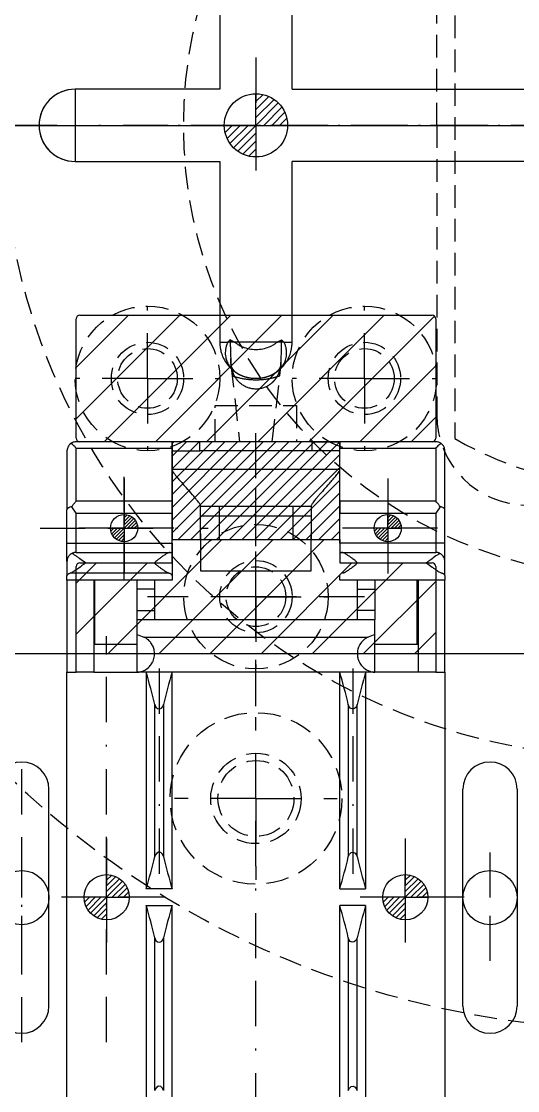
# Model space of a CAD drawing. Extents: x -430 to 437, y -440 to 538.
# Drawn here: x 182.4 to 209.8, y -244 to -184.9 of the extents above; entities that cross this region are included whole.
import ezdxf

# ---------------------------------------------------------------- set-up
doc = ezdxf.new("R2010")
doc.units = 0
doc.linetypes.add('BORDER', pattern=[8.75, 2.5, -1.25, 2.5, -1.25, 0, -1.25])
doc.linetypes.add('HIDDEN', pattern=[1.875, 1.25, -0.625])
for name, color, linetype in [('1', 7, 'CONTINUOUS'), ('100', 7, 'CONTINUOUS'), ('2', 7, 'CONTINUOUS')]:
    doc.layers.add(name, color=color, linetype=linetype)

msp = doc.modelspace()

# ---------------------------------------------------------------- linework, layer by layer
at = {"layer": '1', "color": 141, "linetype": 'HIDDEN'}
msp.add_line((206.3318, -173.2813), (206.3318, -207.9223), dxfattribs=at)
at = {"layer": '1', "color": 7, "linetype": 'HIDDEN'}
for p, q in [((205.3318, -190.6018), (205.3318, -174.6018)), ((205.3318, -190.6018), (205.3318, -206.6018)), ((194.1721, -202.6018), (193.7687, -202.6018)), ((194.1755, -202.6018), (194.1755, -202.6018)), ((196.8949, -202.6018), (196.4915, -202.6018)), ((193.9319, -203.7248), (193.9412, -203.8389)), ((193.9412, -203.8389), (193.9415, -203.8418)), ((193.9415, -203.8418), (193.9417, -203.8434)), ((193.9416, -203.8418), (193.9417, -203.8427)), ((193.942, -203.8452), (193.9417, -203.8427)), ((193.9417, -203.8427), (193.9417, -203.8434)), ((193.9417, -203.8434), (193.9421, -203.8464)), ((193.9417, -203.8434), (194.4293, -208.1007)), ((193.9458, -203.8708), (193.942, -203.8452)), ((196.2342, -208.1021), (196.7219, -203.8433)), ((196.6951, -204.009), (196.7216, -203.8463)), ((196.7216, -203.8467), (196.7207, -203.8534)), ((196.7221, -203.8417), (196.7216, -203.8467)), ((196.7216, -203.8463), (196.7219, -203.8433)), ((196.7219, -203.8433), (196.7221, -203.8418)), ((196.7221, -203.8418), (196.7224, -203.8388)), ((196.7224, -203.8388), (196.7317, -203.7248)), ((194.347, -204.3425), (194.4094, -204.3767)), ((194.3475, -204.3429), (194.41, -204.3767)), ((194.4094, -204.3767), (194.4121, -204.3781)), ((194.41, -204.3767), (194.4122, -204.3779)), ((194.4121, -204.3781), (194.4136, -204.3789)), ((194.4136, -204.3789), (194.4134, -204.3788)), ((194.4163, -204.3803), (194.4136, -204.3789)), ((196.2592, -204.3735), (196.2526, -204.377)), ((196.2531, -204.377), (196.2627, -204.372)), ((196.2698, -204.3679), (196.2592, -204.3735))]:
    msp.add_line(p, q, dxfattribs=at)
at = {"layer": '1', "color": 7, "linetype": 'CONTINUOUS'}
for p, q in [((193.3318, -178.6018), (193.3318, -188.6018)), ((197.3318, -188.6018), (197.3318, -178.6018)), ((193.3318, -188.6018), (185.3318, -188.6018)), ((185.3318, -188.6018), (185.3318, -190.6018)), ((197.3318, -188.6018), (213.8323, -188.6018)), ((147.3318, -190.6018), (285.3318, -190.6018)), ((147.3318, -190.6018), (285.3318, -190.6018)), ((185.3318, -190.6018), (185.3318, -192.6018)), ((185.3318, -192.6018), (193.3318, -192.6018)), ((193.3318, -192.6018), (193.3318, -202.6018)), ((213.8323, -192.6018), (197.3318, -192.6018)), ((197.3318, -202.6018), (197.3318, -192.6018)), ((193.3318, -202.6018), (193.7663, -202.6018)), ((196.4881, -202.6018), (194.1755, -202.6018)), ((196.8973, -202.6018), (197.3318, -202.6018)), ((190.6908, -208.1018), (185.3868, -208.1018)), ((190.6908, -208.458), (190.6908, -208.1018)), ((192.2208, -208.1018), (190.6908, -208.1018)), ((192.2208, -208.6118), (192.2208, -208.1018)), ((198.4428, -208.6118), (198.4428, -208.1018)), ((198.4428, -208.1018), (199.9728, -208.1018)), ((205.2768, -208.1018), (199.9728, -208.1018)), ((199.9728, -208.1018), (199.9728, -208.458)), ((184.8768, -208.6118), (184.8768, -211.8605)), ((185.3868, -211.3854), (185.3868, -208.458)), ((185.3868, -208.458), (190.6908, -208.458)), ((190.6908, -211.3854), (190.6908, -208.458)), ((190.6908, -208.6118), (192.2208, -208.6118)), ((198.4428, -208.6118), (192.2208, -208.6118)), ((199.9728, -208.6118), (198.4428, -208.6118)), ((199.9728, -208.458), (205.2768, -208.458)), ((199.9728, -211.3854), (199.9728, -208.458)), ((205.2768, -208.458), (205.2768, -211.3854)), ((205.7868, -211.8605), (205.7868, -208.6118)), ((199.9728, -209.6318), (190.6908, -209.6318)), ((185.3868, -212.0492), (185.1406, -211.6953)), ((190.6908, -211.3854), (185.3868, -211.3854)), ((190.6908, -212.0492), (190.6908, -211.3854)), ((192.2722, -211.6458), (192.2718, -211.6514)), ((192.2718, -211.6514), (192.2718, -211.6718)), ((192.2718, -213.2018), (192.2718, -211.6718)), ((192.2718, -211.6718), (193.2918, -211.6718)), ((193.2918, -211.6718), (193.2918, -213.2018)), ((193.2918, -211.6718), (197.3718, -211.6718)), ((197.3718, -211.6718), (197.3718, -213.2018)), ((197.3718, -211.6718), (198.3918, -211.6718)), ((198.3918, -211.6394), (198.3918, -211.6718)), ((198.3918, -211.6718), (198.3918, -213.2018)), ((205.2768, -211.3854), (199.9728, -211.3854)), ((199.9728, -211.3854), (199.9728, -212.0492)), ((205.523, -211.6953), (205.2768, -212.0492)), ((184.8768, -213.7118), (184.8768, -211.8605)), ((185.3868, -213.7118), (185.3868, -212.0492)), ((185.3868, -212.0492), (190.6908, -212.0492)), ((190.6908, -213.7118), (190.6908, -212.0492)), ((199.9728, -212.0492), (205.2768, -212.0492)), ((199.9728, -213.7118), (199.9728, -212.0492)), ((205.2768, -212.0492), (205.2768, -213.7118)), ((205.7868, -213.7118), (205.7868, -211.8605)), ((192.2718, -213.2018), (192.2718, -215.2418)), ((198.3918, -215.2418), (198.3918, -213.2018)), ((184.8768, -214.7318), (184.8768, -213.7118)), ((184.8768, -213.7118), (185.3868, -213.7118)), ((185.3868, -214.2218), (185.3868, -213.7118)), ((185.3868, -213.7118), (190.6908, -213.7118)), ((190.6908, -213.7118), (190.6908, -214.2218)), ((205.2768, -213.7118), (199.9728, -213.7118)), ((199.9728, -213.7118), (199.9728, -214.2218)), ((205.7868, -213.7118), (205.2768, -213.7118)), ((205.2768, -213.7118), (205.2768, -214.2218)), ((205.7868, -214.7318), (205.7868, -213.7118)), ((185.3868, -214.2218), (190.5936, -214.2218)), ((190.5936, -214.2218), (190.6908, -214.2218)), ((190.6908, -214.2218), (190.6908, -215.4952)), ((199.9728, -214.2218), (200.07, -214.2218)), ((200.07, -214.2218), (205.2768, -214.2218)), ((184.8768, -214.7318), (184.8768, -215.5066)), ((192.2718, -215.2418), (198.3918, -215.2418)), ((205.7868, -215.5066), (205.7868, -214.7318)), ((184.8768, -215.7518), (184.8768, -215.5066)), ((185.3868, -215.7518), (184.8768, -215.7518)), ((184.8768, -215.7518), (184.8768, -220.8518)), ((190.5159, -215.3685), (185.054, -215.3685)), ((190.6908, -215.7518), (185.3868, -215.7518)), ((185.3868, -220.8518), (185.3868, -215.7518)), ((186.3558, -215.7518), (186.3558, -220.8518)), ((186.4068, -215.7518), (186.4068, -219.3218)), ((188.7528, -217.9448), (188.7528, -215.7518)), ((189.7218, -215.7518), (189.7218, -217.9448)), ((190.6908, -215.4952), (190.6908, -215.7518)), ((199.9728, -215.7518), (199.9728, -215.4952)), ((205.2768, -215.7518), (199.9728, -215.7518)), ((200.9418, -217.9448), (200.9418, -215.7518)), ((201.9108, -215.7518), (201.9108, -217.9448)), ((204.2568, -219.3218), (204.2568, -215.7518)), ((204.3078, -215.7518), (204.3078, -220.8518)), ((205.7868, -215.7518), (205.2768, -215.7518)), ((205.2768, -215.7518), (205.2768, -220.8518)), ((205.7868, -215.5066), (205.7868, -215.7518)), ((205.7868, -220.8518), (205.7868, -215.7518)), ((201.9108, -217.9448), (188.7528, -217.9448)), ((188.7528, -218.7564), (188.7528, -217.9448)), ((201.9108, -218.7564), (201.9108, -217.9448)), ((188.7528, -220.8506), (188.7528, -218.7564)), ((188.7528, -218.7564), (189.1215, -218.9022)), ((201.9108, -218.7564), (201.5421, -218.9022)), ((201.9108, -220.8506), (201.9108, -218.7564)), ((188.7528, -219.3218), (186.3558, -219.3218)), ((189.1215, -218.9022), (201.5421, -218.9022)), ((204.3078, -219.3218), (201.9108, -219.3218)), ((184.8768, -220.8518), (185.3868, -220.8518)), ((184.8768, -245.7822), (184.8768, -220.8518)), ((186.3558, -220.8518), (185.3868, -220.8518)), ((186.3558, -220.8513), (188.7528, -220.8513)), ((201.9108, -220.8518), (188.7528, -220.8518)), ((204.3078, -220.8513), (201.9108, -220.8513)), ((205.2768, -220.8518), (204.3078, -220.8518)), ((205.2768, -220.8518), (205.7868, -220.8518)), ((205.7868, -220.8518), (205.7868, -245.7822))]:
    msp.add_line(p, q, dxfattribs=at)
at = {"layer": '1', "color": 141, "linetype": 'BORDER'}
for p, q in [((195.3318, -186.8518), (195.3318, -190.6018)), ((195.3318, -186.8518), (195.3318, -190.6018)), ((62.3318, -190.6018), (370.3318, -190.6018)), ((148.3318, -190.6018), (184.3318, -190.6018)), ((184.3318, -190.6018), (166.3318, -190.6018)), ((247.3318, -190.6018), (185.3318, -190.6018)), ((216.3318, -190.6018), (189.3318, -190.6018)), ((195.3318, -190.6018), (191.5818, -190.6018)), ((195.3318, -190.6018), (191.5818, -190.6018)), ((199.0818, -190.6018), (195.3318, -190.6018)), ((195.3318, -190.6018), (195.3318, -194.3518)), ((199.0818, -190.6018), (195.3318, -190.6018)), ((195.3318, -190.6018), (195.3318, -194.3518)), ((195.3318, -249.2698), (195.3318, -206.6118)), ((188.0388, -215.7118), (188.0388, -210.0492)), ((188.0388, -210.1305), (188.0388, -212.8805)), ((202.6248, -210.1305), (202.6248, -212.8805)), ((195.3318, -216.6712), (195.3318, -210.6712)), ((183.3868, -212.8805), (192.6908, -212.8805)), ((188.0388, -212.8805), (185.2888, -212.8805)), ((190.7888, -212.8805), (188.0388, -212.8805)), ((188.0388, -212.8805), (188.0388, -215.6305)), ((202.6248, -212.8805), (199.8748, -212.8805)), ((205.3748, -212.8805), (202.6248, -212.8805)), ((202.6248, -212.8805), (202.6248, -215.6305)), ((195.3318, -216.6712), (189.3318, -216.6712)), ((201.3318, -216.6712), (195.3318, -216.6712)), ((195.3318, -222.6712), (195.3318, -216.6712)), ((187.0698, -241.3104), (187.0698, -218.8526)), ((182.3768, -241.317), (182.3768, -225.317)), ((182.3768, -233.317), (182.3768, -229.817)), ((187.0698, -230.0459), (187.0698, -233.2959)), ((203.5938, -230.0459), (203.5938, -233.2959)), ((208.2868, -233.317), (208.2868, -229.817)), ((182.3768, -236.817), (182.3768, -233.317)), ((187.0698, -233.2959), (183.8198, -233.2959)), ((190.3198, -233.2959), (187.0698, -233.2959)), ((187.0698, -233.2959), (187.0698, -236.5459)), ((203.5938, -233.2959), (200.3438, -233.2959)), ((206.8438, -233.2959), (203.5938, -233.2959)), ((203.5938, -233.2959), (203.5938, -236.5459)), ((208.2868, -236.817), (208.2868, -233.317))]:
    msp.add_line(p, q, dxfattribs=at)
at = {"layer": '1', "color": 231, "linetype": 'CONTINUOUS'}
for p, q in [((195.3318, -190.6018), (195.3318, -188.8518)), ((195.3318, -190.6018), (195.3318, -188.8518)), ((195.7247, -188.8965), (195.3318, -189.2893)), ((195.7247, -188.8965), (195.3318, -189.2893)), ((196.0518, -189.0068), (195.3318, -189.7268)), ((196.0518, -189.0068), (195.3318, -189.7268)), ((196.331, -189.1651), (195.3318, -190.1643)), ((196.331, -189.1651), (195.3318, -190.1643)), ((196.5693, -189.3644), (195.3318, -190.6018)), ((196.5693, -189.3644), (195.3318, -190.6018)), ((196.7685, -189.6026), (195.7693, -190.6018)), ((196.7685, -189.6026), (195.7693, -190.6018)), ((196.9268, -189.8818), (196.2068, -190.6018)), ((196.9268, -189.8818), (196.2068, -190.6018)), ((197.0372, -190.209), (196.6443, -190.6018)), ((197.0372, -190.209), (196.6443, -190.6018)), ((195.3318, -190.6018), (193.5818, -190.6018)), ((195.3318, -190.6018), (193.5818, -190.6018)), ((193.6265, -190.9947), (194.0193, -190.6018)), ((193.6265, -190.9947), (194.0193, -190.6018)), ((193.7368, -191.3219), (194.4568, -190.6018)), ((193.7368, -191.3219), (194.4568, -190.6018)), ((193.8951, -191.601), (194.8943, -190.6018)), ((193.8951, -191.601), (194.8943, -190.6018)), ((194.0944, -191.8393), (195.3318, -190.6018)), ((194.0944, -191.8393), (195.3318, -190.6018)), ((195.3318, -190.6018), (197.0818, -190.6018)), ((195.3318, -190.6018), (195.3318, -192.3518)), ((195.3318, -190.6018), (197.0818, -190.6018)), ((195.3318, -190.6018), (195.3318, -192.3518)), ((194.3326, -192.0385), (195.3318, -191.0393)), ((194.3326, -192.0385), (195.3318, -191.0393)), ((194.6118, -192.1969), (195.3318, -191.4768)), ((194.6118, -192.1969), (195.3318, -191.4768)), ((194.939, -192.3072), (195.3318, -191.9143)), ((194.939, -192.3072), (195.3318, -191.9143))]:
    msp.add_line(p, q, dxfattribs=at)
at = {"layer": '1', "color": 150, "linetype": 'CONTINUOUS'}
for p, q in [((185.3868, -206.8294), (191.1143, -201.1018)), ((185.3868, -204.0009), (188.2859, -201.1018)), ((186.9428, -208.1018), (193.9428, -201.1018)), ((189.7712, -208.1018), (196.7712, -201.1018)), ((192.5996, -208.1018), (199.5996, -201.1018)), ((195.428, -208.1018), (202.428, -201.1018)), ((198.2565, -208.1018), (205.2077, -201.1506)), ((201.0849, -208.1018), (205.2768, -203.9099)), ((203.9133, -208.1018), (205.2768, -206.7383))]:
    msp.add_line(p, q, dxfattribs=at)
at = {"layer": '1', "color": 91, "linetype": 'CONTINUOUS'}
for p, q in [((185.3868, -207.9018), (185.3868, -201.3018)), ((185.5868, -201.1018), (205.0768, -201.1018)), ((205.2768, -201.3018), (205.2768, -207.9018)), ((205.0768, -208.1018), (185.5868, -208.1018))]:
    msp.add_line(p, q, dxfattribs=at)
at = {"layer": '1', "color": 213, "linetype": 'HIDDEN'}
for p, q in [((193.0818, -208.1018), (193.0818, -206.1018)), ((193.0818, -206.1018), (197.5818, -206.1018)), ((197.5818, -206.1018), (197.5818, -208.1018))]:
    msp.add_line(p, q, dxfattribs=at)
at = {"layer": '1', "color": 121, "linetype": 'CONTINUOUS'}
for p, q in [((192.2718, -211.6514), (192.2718, -211.6514)), ((198.3918, -211.6394), (198.3918, -211.6394)), ((190.5159, -215.3685), (190.5159, -215.3686)), ((186.3558, -220.8518), (186.3558, -220.8513)), ((188.7528, -220.8513), (188.7528, -220.8506)), ((201.9108, -220.8506), (201.9108, -220.8506)), ((201.9108, -220.8513), (201.9108, -220.8518)), ((204.3078, -220.8518), (204.3078, -220.8513)), ((187.0698, -233.2959), (187.0698, -232.0459)), ((187.3504, -232.0778), (187.0698, -232.3584)), ((187.5841, -232.1566), (187.0698, -232.6709)), ((187.7835, -232.2697), (187.0698, -232.9834)), ((187.9537, -232.412), (187.0698, -233.2959)), ((203.5938, -233.2959), (203.5938, -232.0459)), ((203.8744, -232.0778), (203.5938, -232.3584)), ((204.1081, -232.1566), (203.5938, -232.6709)), ((204.3075, -232.2697), (203.5938, -232.9834)), ((204.4777, -232.412), (203.5938, -233.2959)), ((188.096, -232.5822), (187.3823, -233.2959)), ((188.2091, -232.7816), (187.6948, -233.2959)), ((204.62, -232.5822), (203.9063, -233.2959)), ((204.7331, -232.7816), (204.2188, -233.2959)), ((187.0698, -233.2959), (185.8198, -233.2959)), ((185.8517, -233.5765), (186.1323, -233.2959)), ((185.9305, -233.8102), (186.4448, -233.2959)), ((186.0436, -234.0096), (186.7573, -233.2959)), ((186.1859, -234.1798), (187.0698, -233.2959)), ((187.0698, -233.2959), (188.3198, -233.2959)), ((187.0698, -233.2959), (187.0698, -234.5459)), ((188.2879, -233.0153), (188.0073, -233.2959)), ((203.5938, -233.2959), (202.3438, -233.2959)), ((202.3757, -233.5765), (202.6563, -233.2959)), ((202.4545, -233.8102), (202.9688, -233.2959)), ((202.5676, -234.0096), (203.2813, -233.2959)), ((202.7099, -234.1798), (203.5938, -233.2959)), ((203.5938, -233.2959), (204.8438, -233.2959)), ((203.5938, -233.2959), (203.5938, -234.5459)), ((204.8119, -233.0153), (204.5313, -233.2959)), ((186.3561, -234.3221), (187.0698, -233.6084)), ((186.5555, -234.4352), (187.0698, -233.9209)), ((202.8801, -234.3221), (203.5938, -233.6084)), ((203.0795, -234.4352), (203.5938, -233.9209)), ((186.7892, -234.514), (187.0698, -234.2334)), ((203.3132, -234.514), (203.5938, -234.2334))]:
    msp.add_line(p, q, dxfattribs=at)
at = {"layer": '1', "color": 30, "linetype": 'CONTINUOUS'}
for p, q in [((188.0388, -212.8805), (188.0388, -212.1305)), ((188.2072, -212.1496), (188.0388, -212.318)), ((188.3474, -212.1969), (188.0388, -212.5055)), ((188.4671, -212.2648), (188.0388, -212.693)), ((202.6248, -212.8805), (202.6248, -212.1305)), ((202.7932, -212.1496), (202.6248, -212.318)), ((202.9334, -212.1969), (202.6248, -212.5055)), ((203.0531, -212.2648), (202.6248, -212.693)), ((188.0388, -212.8805), (187.2888, -212.8805)), ((187.308, -213.0489), (187.4763, -212.8805)), ((187.3552, -213.1891), (187.6638, -212.8805)), ((187.4231, -213.3087), (187.8513, -212.8805)), ((187.5085, -213.4108), (188.0388, -212.8805)), ((188.5692, -212.3502), (188.0388, -212.8805)), ((188.0388, -212.8805), (188.7888, -212.8805)), ((188.0388, -212.8805), (188.0388, -213.6305)), ((188.6546, -212.4523), (188.2263, -212.8805)), ((188.7224, -212.5719), (188.4138, -212.8805)), ((188.7697, -212.7121), (188.6013, -212.8805)), ((202.6248, -212.8805), (201.8748, -212.8805)), ((201.894, -213.0489), (202.0623, -212.8805)), ((201.9412, -213.1891), (202.2498, -212.8805)), ((202.0091, -213.3087), (202.4373, -212.8805)), ((202.0945, -213.4108), (202.6248, -212.8805)), ((203.1552, -212.3502), (202.6248, -212.8805)), ((202.6248, -212.8805), (203.3748, -212.8805)), ((202.6248, -212.8805), (202.6248, -213.6305)), ((203.2406, -212.4523), (202.8123, -212.8805)), ((203.3084, -212.5719), (202.9998, -212.8805)), ((203.3557, -212.7121), (203.1873, -212.8805)), ((187.6106, -213.4962), (188.0388, -213.068)), ((187.7302, -213.5641), (188.0388, -213.2555)), ((187.8705, -213.6114), (188.0388, -213.443)), ((202.1966, -213.4962), (202.6248, -213.068)), ((202.3162, -213.5641), (202.6248, -213.2555)), ((202.4565, -213.6114), (202.6248, -213.443)), ((189.7218, -216.2618), (188.7528, -216.2618)), ((200.9418, -216.2618), (201.9108, -216.2618)), ((188.7528, -217.4348), (189.7218, -217.4348)), ((201.9108, -217.4348), (200.9418, -217.4348))]:
    msp.add_line(p, q, dxfattribs=at)
at = {"layer": '1', "color": 71, "linetype": 'CONTINUOUS'}
msp.add_line((210.3318, -219.8318), (180.3318, -219.8318), dxfattribs=at)
at = {"layer": '1', "color": 254, "linetype": 'CONTINUOUS'}
for p, q in [((183.8768, -239.317), (183.8768, -227.317)), ((206.7868, -239.317), (206.7868, -227.317)), ((209.7868, -227.317), (209.7868, -239.317))]:
    msp.add_line(p, q, dxfattribs=at)
at = {"layer": '1', "color": 213, "linetype": 'CONTINUOUS'}
for p, q in [((190.6908, -232.8386), (189.2628, -232.8386)), ((199.9728, -232.8386), (201.4008, -232.8386)), ((189.2628, -233.7531), (190.6908, -233.7531)), ((201.4008, -233.7531), (199.9728, -233.7531))]:
    msp.add_line(p, q, dxfattribs=at)
at = {"layer": '1', "color": 141, "linetype": 'HIDDEN'}
for radius in [50, 35]:
    msp.add_circle((216.3318, -190.6018), radius, dxfattribs=at)
at = {"layer": '1', "color": 7, "linetype": 'HIDDEN'}
msp.add_circle((216.3318, -190.6018), 25, dxfattribs=at)
at = {"layer": '1', "color": 231, "linetype": 'CONTINUOUS'}
msp.add_circle((195.3318, -190.6018), 1.75, dxfattribs=at)
msp.add_circle((195.3318, -190.6018), 1.75, dxfattribs=at)
at = {"layer": '1', "color": 21, "linetype": 'HIDDEN'}
for centre in [(189.3318, -204.6018), (201.3318, -204.6018), (195.3318, -216.6712)]:
    msp.add_circle(centre, 4, dxfattribs=at)
at = {"layer": '1', "color": 30, "linetype": 'CONTINUOUS'}
for centre in [(188.0388, -212.8805), (202.6248, -212.8805)]:
    msp.add_circle(centre, 0.75, dxfattribs=at)
at = {"layer": '1', "color": 121, "linetype": 'HIDDEN'}
msp.add_circle((195.3318, -227.8318), 4.75, dxfattribs=at)
at = {"layer": '1', "color": 254, "linetype": 'CONTINUOUS'}
for centre in [(182.3768, -233.317), (208.2868, -233.317)]:
    msp.add_circle(centre, 1.5, dxfattribs=at)
at = {"layer": '1', "color": 121, "linetype": 'CONTINUOUS'}
for centre in [(187.0698, -233.2959), (203.5938, -233.2959)]:
    msp.add_circle(centre, 1.25, dxfattribs=at)
at = {"layer": '1', "color": 7, "linetype": 'CONTINUOUS'}
for centre, radius, start, end in [((185.3318, -190.6018), 2, 89.999889, 180), ((185.3318, -190.6018), 2, 90.000111, 180.000274), ((185.3318, -190.6018), 2, 89.999996, 179.999726), ((185.3318, -190.6018), 2, 90.000004, 180), ((185.3318, -190.6018), 2, 180, 269.999996), ((185.3318, -190.6018), 2, 180.000274, 270.000004), ((185.3318, -190.6018), 2, 179.999726, 269.999889), ((185.3318, -190.6018), 2, 180, 270.000111), ((199.6248, -202.496), 6.2939, 180.963243, 181.671391), ((194.9073, -202.6337), 1.5744, 181.671391, 183.086301), ((195.2361, -202.6159), 1.9037, 183.088386, 190.940079), ((195.1075, -203.2161), 1.4733, 160.293789, 174.92006), ((194.9661, -203.1654), 1.3231, 158.475105, 160.294929), ((198.6686, -204.6258), 5.3032, 157.566427, 158.475105), ((196.3839, -205.2586), 3.7296, 133.083337, 134.573887), ((197.084, -206.0071), 4.7545, 131.762711, 133.083337), ((200.393, -202.6978), 6.4791, 179.714999, 180.480928), ((199.9626, -202.6957), 6.0488, 179.067749, 179.714679), ((205.5636, -202.6544), 11.6499, 180.480928, 181.051905), ((218.1003, -202.9909), 24.1889, 178.744166, 179.067749), ((196.4147, -198.7066), 4.509, 236.365943, 237.141927), ((194.579, -201.5486), 1.1257, 237.141927, 238.695253), ((194.5861, -201.537), 1.1393, 238.696177, 241.152823), ((194.6087, -201.496), 1.1861, 241.152823, 243.538457), ((194.6133, -201.4868), 1.1964, 243.538442, 245.215204), ((196.119, -198.2258), 4.7882, 245.215204, 246.053072), ((197.0588, -199.0449), 4.5787, 230.971379, 231.774881), ((194.9328, -201.7442), 1.1427, 231.774881, 233.383221), ((195.1009, -201.518), 1.4246, 233.383356, 241.050455), ((195.2616, -201.2274), 1.7567, 241.050455, 247.941211), ((195.4022, -201.2277), 1.7563, 292.058667, 298.963411), ((195.563, -201.5182), 1.4243, 298.963411, 306.616779), ((195.7299, -201.7429), 1.1444, 306.618819, 308.225431), ((193.6056, -199.0459), 4.5775, 308.225431, 309.029003), ((194.545, -198.2267), 4.7873, 293.946935, 294.785132), ((196.0505, -201.487), 1.1962, 294.785132, 296.461543), ((196.0553, -201.4966), 1.1854, 296.460638, 298.870781), ((196.0779, -201.5375), 1.1387, 298.870781, 301.304747), ((196.085, -201.5493), 1.1249, 301.303413, 302.858384), ((194.2506, -198.7091), 4.506, 302.858384, 303.634724), ((172.0812, -202.9986), 24.6711, 0.931841, 1.249137), ((193.5803, -206.0065), 4.7536, 46.916624, 48.237541), ((186.2383, -202.6669), 10.5117, 358.902149, 359.518783), ((190.5793, -202.6977), 6.1705, 0.297591, 0.931841), ((190.1537, -202.6998), 6.5962, 359.518783, 0.296827), ((194.2818, -205.2565), 3.7267, 45.424966, 46.916624), ((191.9909, -204.6279), 5.3079, 21.530519, 22.438357), ((195.6965, -203.166), 1.3243, 19.712453, 21.530519), ((195.5358, -203.2236), 1.495, 12.602204, 19.712724), ((195.3246, -202.5989), 2.0075, 335.967148, 353.813587), ((195.3112, -202.5974), 2.021, 353.813528, 355.397105), ((195.6889, -202.6278), 1.642, 355.397105, 357.153385), ((195.7565, -202.6312), 1.5744, 357.154476, 358.459054), ((191.0376, -202.5043), 6.295, 358.459054, 359.111821), ((195.363, -202.5914), 2.0329, 190.940079, 198.538795), ((195.3263, -202.6037), 1.9942, 198.538601, 209.328048), ((194.8647, -203.1945), 1.2296, 174.92006, 190.939032), ((194.8595, -203.1955), 1.2243, 190.939185, 201.85841), ((209.3138, -202.5854), 15.4008, 181.05235, 181.80221), ((255.4645, -201.1333), 61.5744, 181.80221, 182.177316), ((195.2971, -201.1398), 1.8512, 247.941048, 259.258565), ((195.3318, -200.9568), 2.0374, 259.258565, 270), ((195.3318, -200.9572), 2.0371, 270.000156, 280.787076), ((195.3667, -201.1401), 1.8509, 280.787076, 292.058789), ((112.7925, -200.404), 83.9926, 357.906265, 358.197931), ((182.3469, -202.5924), 14.4038, 358.197931, 358.902362), ((195.3272, -202.6), 2.0046, 318.126092, 335.967148), ((195.8025, -203.1975), 1.2254, 338.173004, 351.837066), ((195.6139, -203.2061), 1.415, 5.293531, 12.602204), ((195.7648, -203.1921), 1.2634, 351.837066, 5.293608), ((195.3468, -202.5922), 2.0177, 209.328048, 220.050778), ((194.9257, -203.169), 1.2956, 201.85841, 212.471298), ((195.3559, -202.5845), 2.0296, 220.050746, 221.898566), ((194.944, -203.1573), 1.3173, 212.471152, 215.217132), ((195.078, -202.8339), 1.6562, 221.898566, 223.943369), ((194.7805, -203.2727), 1.1172, 215.217132, 218.19828), ((195.0293, -202.8808), 1.5886, 223.944676, 225.310404), ((194.7497, -203.297), 1.0779, 218.198804, 219.889966), ((198.3741, -199.4995), 6.3447, 225.310404, 225.994564), ((197.2299, -201.2239), 4.3105, 219.889966, 220.736291), ((194.081, -201.3475), 3.7709, 313.918532, 315.554036), ((193.4418, -201.2271), 4.3023, 319.224696, 320.073345), ((195.9174, -203.299), 1.0741, 320.073345, 321.771895), ((195.7964, -203.2037), 1.2282, 321.771732, 330.06441), ((195.6847, -202.9205), 1.5245, 315.554036, 318.126698), ((195.7473, -203.1754), 1.2848, 330.06441, 338.17271), ((185.5708, -208.9141), 0.8633, 119.900087, 123.62003), ((185.3431, -208.5181), 0.4066, 114.475462, 119.900087), ((185.3933, -208.6283), 0.5277, 104.563412, 114.475207), ((185.3816, -208.5834), 0.4812, 94.139042, 104.563412), ((185.376, -208.5067), 0.4043, 92.249014, 94.138341), ((185.4238, -209.7234), 1.622, 91.306062, 92.249014), ((205.2579, -208.9349), 0.8333, 85.367199, 88.695268), ((205.2918, -208.5155), 0.4125, 80.635095, 85.367199), ((205.2731, -208.6292), 0.5277, 70.553044, 80.632843), ((205.2895, -208.5828), 0.4785, 59.923744, 70.553044), ((205.3296, -208.5134), 0.3983, 57.560746, 59.924118), ((185.7062, -208.6291), 0.8295, 175.738999, 178.809563), ((185.291, -208.5981), 0.4132, 171.385619, 175.738999), ((185.3886, -208.6129), 0.5119, 155.811516, 171.386081), ((185.3915, -208.6142), 0.5151, 139.285961, 155.811516), ((185.3921, -208.6147), 0.5158, 135.718212, 139.286297), ((185.3221, -208.5464), 0.4181, 131.747444, 135.718212), ((185.31, -208.5329), 0.4, 128.74796, 131.747974), ((186.0646, -209.4733), 1.6056, 127.250015, 128.74796), ((180.1232, -214.9235), 8.3647, 53.313051, 53.55015), ((183.8736, -209.8895), 2.0872, 52.837933, 53.313051), ((183.9531, -209.7846), 1.9555, 49.446547, 52.838635), ((184.1079, -209.6038), 1.7175, 45.827114, 49.446547), ((184.4123, -209.2904), 1.2806, 43.638341, 45.825901), ((183.4327, -210.2245), 2.6342, 42.112701, 43.638341), ((209.0141, -211.8364), 5.0378, 137.439118, 137.887476), ((206.2265, -209.2765), 1.2532, 136.538107, 137.439118), ((206.4339, -209.4731), 1.539, 132.350663, 136.538518), ((206.591, -209.6455), 1.7722, 128.448319, 132.350663), ((206.5485, -209.592), 1.7039, 127.293405, 128.446918), ((209.642, -213.6537), 6.8095, 126.716047, 127.293405), ((204.6872, -209.5241), 1.5959, 56.379191, 57.560746), ((204.5854, -209.4966), 1.6325, 51.39498, 52.865133), ((205.3503, -208.5385), 0.4065, 48.448031, 51.39498), ((205.3016, -208.5935), 0.48, 28.078621, 48.44864), ((205.2591, -208.6162), 0.5281, 8.668942, 28.078621), ((205.3779, -208.598), 0.4079, 4.280266, 8.665674), ((204.9659, -208.6289), 0.8211, 1.188315, 4.280266), ((191.1378, -209.5505), 0.4612, 194.280635, 196.264289), ((190.8043, -209.6478), 0.1138, 196.264289, 200.259115), ((190.8451, -209.6327), 0.1573, 200.258126, 209.946296), ((191.6307, -209.1801), 1.0639, 209.946296, 213.667466), ((192.2919, -208.7397), 1.8584, 213.667755, 217.015138), ((194.8486, -206.812), 5.0604, 217.015138, 219.043438), ((196.7576, -207.5147), 3.8863, 320.712163, 322.823201), ((198.2531, -208.6489), 2.0093, 322.822318, 326.563288), ((199.5602, -209.5119), 0.4431, 326.563288, 334.531837), ((199.8214, -209.6363), 0.1537, 334.536952, 341.723575), ((199.7925, -209.6268), 0.1842, 341.723575, 348.2759), ((196.9396, -205.1161), 7.7527, 219.043579, 220.797245), ((231.71, -175.106), 53.6829, 220.797245, 221.463631), ((143.1569, -161.1638), 74.7523, 318.545401, 318.87163), ((185.4001, -198.0518), 18.6701, 318.87163, 319.52451), ((190.2554, -202.195), 12.2874, 319.52459, 320.712163), ((134.546, -260.8103), 75.8782, 40.997678, 41.379171), ((180.5788, -220.7979), 14.8863, 40.136239, 40.997678), ((208.5064, -219.4584), 12.8163, 138.967013, 139.846505), ((266.8577, -270.2414), 90.1714, 138.63541, 138.967013), ((185.2628, -212.3632), 0.6783, 105.514763, 112.338468), ((185.2458, -212.3019), 0.6147, 103.620699, 105.514357), ((185.6812, -214.0989), 2.4637, 102.675037, 103.620699), ((188.1158, -213.7463), 3.6136, 144.094876, 145.418187), ((186.7067, -212.7261), 1.8739, 142.255978, 144.094876), ((187.212, -213.1172), 2.513, 140.083907, 142.256176), ((190.5288, -215.8921), 6.8375, 138.766596, 140.083907), ((186.4089, -215.8821), 7.2603, 38.678293, 40.136072), ((189.2134, -213.6371), 3.668, 36.626096, 38.678293), ((190.4622, -212.7087), 2.1119, 34.172477, 36.626042), ((191.1848, -212.2182), 1.2385, 30.965871, 34.172477), ((191.9484, -211.7599), 0.3479, 25.914671, 30.966101), ((192.1704, -211.6521), 0.1012, 16.537279, 25.914671), ((192.173, -211.6513), 0.0985, 12.101923, 16.538103), ((191.8758, -211.7151), 0.4024, 9.908525, 12.101923), ((198.5723, -211.6769), 0.1843, 161.698066, 168.257837), ((198.5429, -211.6672), 0.1533, 154.504964, 161.698066), ((198.7822, -211.7813), 0.4185, 147.533798, 154.505403), ((199.7015, -212.3662), 1.5081, 143.863229, 147.533798), ((200.7649, -213.1427), 2.8248, 141.264566, 143.862971), ((205.9614, -217.3112), 9.4866, 139.846679, 141.264566), ((199.4193, -216.5123), 7.7843, 40.137543, 41.19501), ((203.3918, -213.1627), 2.5881, 38.303305, 40.137543), ((203.8691, -212.7857), 1.9799, 36.225051, 38.302457), ((202.5073, -213.7833), 3.668, 34.697832, 36.225051), ((204.9136, -214.4796), 2.8503, 76.837745, 77.653415), ((205.4006, -212.3969), 0.7114, 75.204143, 76.837745), ((205.4197, -212.3248), 0.6368, 67.481399, 75.203743), ((184.9746, -211.8658), 0.098, 163.782934, 176.897724), ((184.962, -211.8621), 0.0847, 149.652873, 163.782934), ((184.9891, -211.878), 0.1162, 132.916629, 149.653964), ((185.0637, -211.9582), 0.2258, 120.919551, 132.916629), ((185.1678, -212.132), 0.4284, 112.338468, 120.920929), ((205.5464, -212.019), 0.3057, 56.32717, 67.481399), ((205.5569, -212.0033), 0.2868, 46.452693, 56.327511), ((205.6698, -211.8845), 0.123, 31.349717, 46.452693), ((205.7069, -211.8619), 0.0795, 16.702395, 31.34624), ((205.6952, -211.8654), 0.0918, 3.072557, 16.702395), ((185.4997, -214.7424), 0.6229, 172.28184, 179.025537), ((185.3531, -214.7226), 0.475, 164.546923, 172.28184), ((185.3915, -214.7332), 0.5149, 143.594876, 164.5457), ((185.3772, -214.7226), 0.4971, 122.038478, 143.594876), ((185.3283, -214.6445), 0.4049, 120.107919, 122.038594), ((185.9411, -215.7014), 1.6266, 119.145604, 120.107919), ((185.8523, -215.7202), 1.6021, 114.741215, 116.042307), ((181.7233, -220.6243), 7.2094, 61.323234, 61.63044), ((185.3487, -214.6274), 0.3989, 112.131492, 114.741215), ((184.3234, -215.8706), 1.7912, 60.705033, 61.323234), ((185.3801, -214.7046), 0.4822, 103.579169, 112.134374), ((184.301, -215.9106), 1.837, 57.169419, 60.705754), ((185.3812, -214.7091), 0.4868, 94.708243, 103.579169), ((183.0804, -217.8023), 4.0882, 54.799361, 57.169419), ((185.3746, -214.6282), 0.4056, 92.56287, 94.708639), ((185.4291, -215.846), 1.6248, 91.490147, 92.56287), ((180.9666, -220.7986), 7.7551, 53.388371, 54.798844), ((167.0904, -239.4751), 31.0223, 52.683038, 53.388371), ((191.9433, -217.258), 3.3233, 128.117626, 130.124174), ((192.7018, -218.2247), 4.5521, 126.262194, 128.117872), ((194.8581, -221.1642), 8.1976, 124.87846, 126.262194), ((192.3083, -217.5063), 3.7388, 121.583376, 124.878456), ((190.9439, -215.2869), 1.1335, 115.595353, 121.583376), ((190.7711, -214.9262), 0.7335, 109.69794, 115.594855), ((190.6039, -214.4594), 0.2377, 99.326974, 109.69794), ((190.5915, -214.3839), 0.1612, 95.973338, 99.326415), ((190.6422, -214.8684), 0.6484, 94.299986, 95.973338), ((200.0174, -214.8891), 0.6694, 83.788455, 85.490729), ((200.0718, -214.389), 0.1662, 80.372424, 83.788455), ((200.0585, -214.4675), 0.2459, 69.83054, 80.369601), ((199.8753, -214.9662), 0.7771, 63.905003, 69.83054), ((199.7148, -215.2939), 1.1421, 58.698788, 63.905591), ((198.5277, -217.2463), 3.4271, 55.692743, 58.698788), ((197.1116, -219.3216), 5.9394, 54.281997, 55.692447), ((196.0233, -220.8352), 7.8037, 53.049694, 54.281997), ((198.6373, -217.36), 3.4552, 50.897659, 53.049666), ((209.644, -220.9911), 7.879, 126.116701, 127.210024), ((213.3691, -226.0964), 14.1988, 124.672017, 126.116436), ((205.2551, -215.0567), 0.8352, 84.711772, 88.509384), ((206.7818, -216.5732), 2.6194, 121.308383, 124.672017), ((205.2944, -214.6326), 0.4092, 79.283222, 84.711772), ((205.2681, -214.7714), 0.5505, 73.878567, 79.282367), ((206.3004, -215.7817), 1.693, 120.083035, 121.309509), ((205.2969, -214.6716), 0.4466, 67.868082, 73.878567), ((208.8526, -220.1875), 6.7846, 119.470648, 120.083035), ((205.3148, -214.6278), 0.3993, 65.259702, 67.866412), ((204.8117, -215.7194), 1.6012, 63.957456, 65.259702), ((204.6828, -215.7287), 1.6699, 58.43333, 60.119334), ((205.3393, -214.6601), 0.4157, 55.054118, 58.43333), ((205.3157, -214.6939), 0.4571, 41.618047, 55.053866), ((205.2982, -214.7094), 0.4804, 28.513191, 41.618047), ((205.2063, -214.7594), 0.585, 19.362581, 28.513041), ((205.2743, -214.7355), 0.513, 9.590009, 19.362581), ((205.3877, -214.7163), 0.3979, 4.71904, 9.587614), ((183.8278, -212.9314), 2.7338, 299.04424, 303.386402), ((182.8919, -211.5114), 4.4345, 303.386591, 305.60321), ((177.1448, -203.4848), 14.3065, 305.60321, 306.83741), ((169.4127, -193.1629), 27.2032, 306.837097, 306.990656), ((119.9536, -127.5062), 109.4042, 306.990656, 307.067016), ((189.7668, -214.803), 0.0328, 172.451562, 195.992225), ((189.776, -214.8043), 0.0421, 151.649705, 172.451562), ((189.7932, -214.7955), 0.0604, 195.99487, 217.043038), ((189.8244, -214.8304), 0.0971, 141.337413, 151.653853), ((189.9762, -214.6574), 0.2895, 217.043038, 226.607968), ((189.9684, -214.9456), 0.2816, 135.282723, 141.337413), ((190.1256, -215.1013), 0.5028, 130.124174, 135.282669), ((190.4578, -214.148), 0.9906, 226.608331, 231.505417), ((193.1924, -210.7094), 5.384, 231.505417, 233.604979), ((194.9785, -208.2864), 8.3941, 233.604643, 234.653066), ((192.5532, -211.7059), 4.2019, 234.653066, 236.133808), ((191.9572, -212.5938), 3.1325, 236.133971, 240.282464), ((199.3706, -213.7078), 1.8365, 297.782564, 302.233708), ((197.961, -211.4723), 4.4792, 302.233708, 305.08205), ((196.4479, -209.3179), 7.1119, 305.082214, 306.358861), ((197.8883, -211.2746), 4.6822, 306.358861, 307.930898), ((199.4469, -213.2745), 2.1467, 307.930298, 310.843069), ((200.1249, -215.5297), 1.0966, 47.074961, 50.897659), ((200.4361, -214.4187), 0.6342, 310.843069, 316.201062), ((200.4781, -215.15), 0.578, 42.277127, 47.076628), ((200.6942, -214.6662), 0.2766, 316.201037, 326.81861), ((200.7815, -214.8741), 0.1679, 33.363561, 42.277127), ((200.8583, -214.8235), 0.0759, 22.312558, 33.360687), ((200.9031, -214.8028), 0.027, 326.81861, 1.273361), ((200.909, -214.8027), 0.0211, 1.281823, 22.312558), ((209.1478, -220.3376), 7.0585, 127.210024, 128.365056), ((228.281, -183.6484), 39.0325, 232.956265, 233.538874), ((209.2788, -209.3648), 7.0573, 233.538874, 234.909115), ((207.7192, -211.5848), 4.3442, 234.909001, 237.612777), ((206.4657, -213.5609), 2.0041, 237.612777, 241.59379), ((204.974, -214.7505), 0.8131, 1.312677, 4.71904), ((185.0841, -215.5261), 0.2081, 171.07413, 174.633402), ((184.9283, -215.5016), 0.0504, 163.829416, 171.07413), ((184.9469, -215.507), 0.0698, 137.056537, 163.845196), ((185.0628, -215.6149), 0.2282, 122.329741, 137.056537), ((185.1368, -215.7318), 0.3665, 115.317262, 122.32904), ((185.4858, -216.4696), 1.1828, 111.414482, 115.317262), ((184.7709, -214.6298), 0.7912, 290.967869, 299.04424), ((190.8692, -214.5), 0.9376, 240.282464, 247.866468), ((189.7545, -217.4169), 2.1853, 68.67324, 69.609032), ((190.3508, -215.8897), 0.5459, 66.801633, 68.67324), ((190.3628, -215.8616), 0.5152, 61.344161, 66.800827), ((190.474, -215.6582), 0.2835, 53.984519, 61.344161), ((190.5174, -215.5985), 0.2096, 43.775433, 53.986196), ((190.6092, -215.5105), 0.0824, 27.462485, 43.775433), ((190.6251, -215.5022), 0.0646, 20.343319, 27.463577), ((190.4359, -215.5724), 0.2664, 16.839414, 20.343319), ((199.7696, -214.432), 1.0102, 291.980497, 294.645561), ((199.8875, -214.6888), 0.7276, 294.645561, 297.782725), ((205.8852, -214.6342), 0.7839, 241.594126, 245.265877), ((205.9796, -214.4293), 1.0095, 245.265877, 248.501718), ((204.8542, -217.4046), 2.1717, 68.620848, 69.643763), ((205.4482, -215.8873), 0.5423, 66.574257, 68.620848), ((205.4661, -215.846), 0.4973, 60.486487, 66.575197), ((205.5853, -215.6355), 0.2553, 51.986615, 60.486487), ((205.6327, -215.5748), 0.1783, 39.65758, 51.986937), ((205.7162, -215.5056), 0.0699, 19.909967, 39.65758), ((205.7302, -215.5005), 0.055, 11.206091, 19.895455), ((205.559, -215.5344), 0.2295, 6.953375, 11.206091), ((187.6524, -221.9705), 3.4019, 63.39805, 64.415237), ((188.7957, -219.6877), 0.8488, 61.361454, 63.39805), ((188.739, -219.7914), 0.967, 48.506873, 61.361579), ((188.7311, -219.8004), 0.9789, 35.734702, 48.506873), ((188.6695, -219.8447), 1.0548, 23.16386, 35.734833), ((201.9545, -219.8295), 1.0125, 154.683729, 169.409543), ((201.9826, -219.8428), 1.0435, 136.788755, 154.683612), ((201.9284, -219.7919), 0.9692, 118.214917, 136.788755), ((201.8687, -219.6807), 0.843, 116.39671, 118.215586), ((202.9957, -221.9513), 3.3778, 115.488248, 116.39671), ((188.6998, -219.8317), 1.0218, 10.391337, 23.16386), ((188.6608, -219.8246), 1.061, 337.520084, 353.761109), ((188.7095, -219.8299), 1.012, 353.761109, 10.391329), ((201.9674, -219.8319), 1.0256, 169.409543, 184.04481), ((201.9789, -219.8311), 1.0371, 184.044571, 194.740769), ((188.7199, -219.8434), 0.9998, 309.910423, 323.639119), ((188.7375, -219.8563), 0.978, 323.639119, 337.520113), ((201.9735, -219.8326), 1.0315, 194.740769, 205.464874), ((201.9247, -219.8558), 0.9774, 205.464635, 222.602453), ((201.9919, -219.794), 1.0687, 222.602453, 238.986541), ((188.5026, -217.551), 3.3091, 274.336113, 275.466886), ((188.7392, -220.0231), 0.8256, 275.466886, 277.73054), ((188.7222, -219.8978), 0.9521, 277.731056, 294.313523), ((188.6714, -219.7854), 1.0754, 294.313523, 309.91049), ((201.9512, -219.8617), 0.9897, 238.986508, 250.929274), ((201.9441, -219.8822), 0.9681, 250.929274, 263.006903), ((201.9286, -220.0081), 0.8412, 263.006976, 264.934382), ((202.152, -217.4878), 3.3714, 264.934382, 265.896959)]:
    msp.add_arc(centre, radius, start, end, dxfattribs=at)
at = {"layer": '1', "color": 91, "linetype": 'CONTINUOUS'}
for centre, start, end in [((185.5868, -201.3018), 90, 180), ((205.0768, -201.3018), 0, 90), ((185.5868, -207.9018), 180, 270), ((205.0768, -207.9018), 270, 0)]:
    msp.add_arc(centre, 0.2, start, end, dxfattribs=at)
at = {"layer": '1', "color": 7, "linetype": 'HIDDEN'}
for centre, radius, start, end in [((195.2736, -203.6127), 1.3443, 179.297331, 181.123083), ((195.2739, -203.6127), 1.3446, 177.555675, 179.296974), ((199.3153, -203.5334), 5.3868, 181.123083, 182.035402), ((199.3154, -203.7852), 5.3898, 176.685898, 177.555675), ((217.788, -202.5769), 23.8702, 182.152966, 182.408211), ((199.8842, -203.3298), 5.9506, 182.408211, 182.919973), ((200.8888, -203.2786), 6.9565, 182.919831, 183.990208), ((198.6458, -203.2378), 4.743, 187.371442, 188.151415), ((195.2819, -203.5814), 1.367, 192.222196, 193.892529), ((205.6095, -202.9493), 11.6886, 183.990208, 184.815279), ((195.1235, -203.7424), 1.1847, 188.151415, 189.711679), ((194.2846, -203.8281), 0.3397, 193.892529, 197.243897), ((195.123, -203.7424), 1.1842, 189.712555, 190.784165), ((198.6227, -203.0758), 4.7468, 190.784165, 191.319111), ((194.372, -203.801), 0.4312, 197.244345, 207.457946), ((205.2168, -202.9825), 11.2946, 184.814798, 185.786545), ((195.9146, -203.5829), 1.9921, 192.307661, 196.057179), ((194.5342, -203.7167), 0.6141, 207.457946, 216.004635), ((196.208, -203.765), 0.5221, 323.966055, 337.063399), ((191.449, -202.8053), 5.3824, 346.353722, 347.077975), ((196.2938, -203.8013), 0.429, 337.064177, 344.555249), ((184.1644, -202.8712), 12.5818, 354.534804, 355.210345), ((185.8581, -203.0132), 10.8822, 355.210345, 355.934765), ((196.1741, -203.7682), 0.5532, 344.555249, 351.14172), ((189.8603, -203.2976), 6.8699, 355.934825, 357.03687), ((184.0731, -202.998), 12.6649, 357.03687, 357.848014), ((191.3512, -203.7851), 5.3869, 2.444772, 3.315007), ((191.3456, -203.5334), 5.3895, 357.965272, 358.8771), ((195.3902, -203.6127), 1.3442, 0.702996, 2.444772), ((195.3904, -203.6127), 1.344, 358.8771, 0.703224), ((197.2465, -200.973), 4.4903, 223.024764, 223.791722), ((196.3544, -201.4278), 3.5563, 227.816685, 229.661359), ((227.286, -200.746), 33.4768, 185.786545, 186.350623), ((195.4722, -203.7102), 1.5318, 196.057179, 200.333062), ((194.8159, -203.3032), 1.1232, 223.791722, 225.324039), ((197.805, -193.3588), 11.72, 251.13063, 251.666294), ((195.002, -203.1149), 1.388, 225.326484, 231.115057), ((195.4731, -203.7098), 1.5328, 200.333363, 216.207856), ((194.627, -203.6492), 0.7288, 216.004149, 227.657678), ((195.0559, -202.9568), 1.5504, 229.661359, 232.45513), ((195.4348, -202.4638), 2.1723, 232.455672, 234.923188), ((195.0398, -201.7038), 2.9288, 251.666294, 252.737452), ((195.1053, -202.9868), 1.5525, 231.115057, 236.587973), ((194.9519, -203.2927), 1.2111, 227.657678, 236.683859), ((195.079, -201.5774), 3.0611, 252.737523, 254.201725), ((195.1853, -202.8191), 1.738, 234.923188, 237.681642), ((195.3409, -203.8067), 1.3689, 216.207856, 233.012135), ((195.2912, -200.8276), 3.8404, 254.201725, 255.506701), ((194.9738, -203.1861), 1.3137, 236.588294, 238.239726), ((195.0887, -202.9719), 1.5573, 237.681761, 238.989574), ((197.0491, -199.8337), 5.2565, 238.239726, 239.06563), ((197.5011, -198.9585), 6.2399, 238.989574, 239.642569), ((194.9281, -203.3289), 1.1678, 236.685026, 239.703857), ((195.3247, -200.698), 3.9743, 255.506763, 266.507246), ((195.4708, -202.4001), 2.2435, 239.703857, 241.880883), ((196.9745, -199.2099), 5.7687, 243.674585, 244.386769), ((195.1038, -203.1119), 1.4414, 244.386769, 245.811284), ((195.2437, -202.8004), 1.7829, 245.811847, 253.900042), ((195.3156, -202.5516), 2.0418, 253.900042, 261.457305), ((195.3315, -202.4457), 2.1489, 261.457432, 271.454177), ((195.3324, -202.4845), 2.1102, 271.454177, 281.546104), ((195.3511, -202.5755), 2.0172, 281.54595, 287.638504), ((195.3312, -200.6141), 4.0582, 277.194947, 282.076601), ((195.4262, -202.8118), 1.7693, 287.638504, 294.144079), ((195.5614, -203.1135), 1.4387, 294.144465, 295.657159), ((195.4327, -201.0883), 3.5733, 282.076601, 287.262548), ((193.6888, -199.2151), 5.7635, 295.657159, 296.412751), ((194.1368, -200.5293), 4.3912, 298.907134, 299.848503), ((194.5961, -201.2963), 3.4982, 298.452136, 299.995575), ((195.2728, -203.7608), 1.4364, 316.747822, 329.041974), ((195.7766, -203.387), 1.0965, 299.848503, 301.731593), ((195.5559, -202.9592), 1.5782, 299.995575, 302.293337), ((195.7109, -203.2807), 1.2214, 301.731803, 307.287591), ((195.3893, -202.7504), 1.8424, 301.805407, 307.69908), ((195.2854, -202.5311), 2.0846, 302.2938, 306.247448), ((195.8357, -203.4447), 1.0153, 307.287591, 313.368781), ((195.6236, -201.7028), 2.9298, 287.262691, 288.33392), ((195.1811, -203.7059), 1.5433, 329.042014, 336.967548), ((195.6976, -203.1494), 1.3381, 307.69908, 314.615712), ((195.431, -202.7297), 1.8383, 306.247448, 310.457706), ((195.9851, -203.6028), 0.7978, 313.368789, 323.966055), ((192.8574, -193.3551), 11.7239, 288.33392, 288.869299), ((195.1834, -203.7068), 1.5408, 336.967548, 344.903901), ((195.6013, -202.9294), 1.5759, 310.457434, 311.636958), ((195.854, -203.3078), 1.1156, 314.615694, 316.157098), ((192.4564, -199.3918), 6.3093, 311.636958, 312.226383), ((144.4361, -198.6867), 52.53, 353.702272, 353.979734), ((193.4367, -200.9863), 4.4671, 316.157098, 316.927365), ((195.374, -203.7582), 1.3434, 344.903448, 346.353722), ((183.6224, -202.8194), 13.1263, 353.979734, 354.534732), ((195.3331, -203.817), 1.3559, 233.012235, 268.544452), ((195.3302, -200.6067), 4.0657, 266.507246, 277.195171), ((195.3329, -203.8244), 1.3485, 268.544452, 304.168004), ((195.3198, -203.8051), 1.3719, 304.168015, 316.747822), ((210.3318, -206.6018), 5, 180, 270)]:
    msp.add_arc(centre, radius, start, end, dxfattribs=at)
at = {"layer": '1', "color": 141, "linetype": 'HIDDEN'}
msp.add_arc((216.3318, -190.6018), 20, 240, 300, dxfattribs=at)
at = {"layer": '1', "color": 254, "linetype": 'CONTINUOUS'}
for centre, start, end in [((182.3768, -227.317), 0, 180), ((208.2868, -227.317), 0, 180), ((182.3768, -239.317), 180, 0), ((208.2868, -239.317), 180, 0)]:
    msp.add_arc(centre, 1.5, start, end, dxfattribs=at)
at = {"layer": '100', "color": 213, "linetype": 'CONTINUOUS'}
for p, q in [((199.9728, -208.1018), (190.6908, -208.1018)), ((190.6908, -208.1018), (190.6908, -213.5106)), ((199.9728, -213.5106), (199.9728, -208.1018)), ((190.6908, -213.5106), (199.9728, -213.5106))]:
    msp.add_line(p, q, dxfattribs=at)
at = {"layer": '100', "color": 50, "linetype": 'CONTINUOUS'}
for p, q in [((190.6908, -211.7299), (194.3189, -208.1018)), ((190.6908, -208.9015), (191.4905, -208.1018)), ((190.6908, -213.1441), (195.7331, -208.1018)), ((190.6908, -212.437), (195.026, -208.1018)), ((190.6908, -211.7299), (194.3189, -208.1018)), ((190.6908, -211.0228), (193.6118, -208.1018)), ((190.6908, -210.3157), (192.9047, -208.1018)), ((190.6908, -209.6086), (192.1976, -208.1018)), ((190.6908, -208.9015), (191.4905, -208.1018)), ((190.6908, -208.1944), (190.7834, -208.1018)), ((191.0314, -213.5106), (196.4402, -208.1018)), ((191.7386, -213.5106), (197.1473, -208.1018)), ((191.7386, -213.5106), (197.1473, -208.1018)), ((192.4457, -213.5106), (197.8544, -208.1018)), ((193.1528, -213.5106), (198.5615, -208.1018)), ((193.8599, -213.5106), (199.2686, -208.1018)), ((194.567, -213.5106), (199.9728, -208.1048)), ((194.567, -213.5106), (199.9728, -208.1048)), ((195.2741, -213.5106), (199.9728, -208.8119)), ((195.9812, -213.5106), (199.9728, -209.519)), ((196.6883, -213.5106), (199.9728, -210.2261)), ((197.3954, -213.5106), (199.9728, -210.9332)), ((197.3954, -213.5106), (199.9728, -210.9332)), ((198.1025, -213.5106), (199.9728, -211.6403)), ((198.8096, -213.5106), (199.9728, -212.3474)), ((199.5167, -213.5106), (199.9728, -213.0545))]:
    msp.add_line(p, q, dxfattribs=at)
at = {"layer": '100', "color": 30, "linetype": 'CONTINUOUS'}
for p, q in [((192.2718, -213.5106), (192.2718, -212.2058)), ((192.2718, -212.2058), (198.3918, -212.2058)), ((193.2918, -212.2058), (193.2918, -213.5106)), ((197.3718, -212.2058), (197.3718, -213.5106)), ((198.3918, -212.2058), (198.3918, -213.5106)), ((190.6908, -214.8032), (190.6908, -213.5106)), ((190.6908, -213.5106), (199.9728, -213.5106)), ((199.9728, -213.5106), (199.9728, -214.8032)), ((185.3868, -219.8318), (185.3868, -215.0032)), ((185.5868, -214.8032), (190.6908, -214.8032)), ((199.9728, -214.8032), (205.0768, -214.8032)), ((205.2768, -215.0032), (205.2768, -219.8318)), ((205.2768, -219.8318), (185.3868, -219.8318))]:
    msp.add_line(p, q, dxfattribs=at)
at = {"layer": '100', "color": 11, "linetype": 'CONTINUOUS'}
for p, q in [((187.1298, -219.8318), (193.451, -213.5106)), ((189.9582, -219.8318), (196.2794, -213.5106)), ((192.7866, -219.8318), (199.1079, -213.5106)), ((185.3868, -218.7463), (189.3299, -214.8032)), ((185.3868, -215.9179), (186.5015, -214.8032)), ((195.615, -219.8318), (200.6436, -214.8032)), ((198.4435, -219.8318), (203.4721, -214.8032)), ((201.2719, -219.8318), (205.2768, -215.8269)), ((204.1003, -219.8318), (205.2768, -218.6553))]:
    msp.add_line(p, q, dxfattribs=at)
at = {"layer": '100', "color": 30, "linetype": 'CONTINUOUS'}
for centre, start, end in [((185.5868, -215.0032), 90, 180), ((205.0768, -215.0032), 0, 90)]:
    msp.add_arc(centre, 0.2, start, end, dxfattribs=at)
at = {"layer": '2', "color": 141, "linetype": 'BORDER'}
for p, q in [((189.3318, -204.6018), (189.3318, -200.6018)), ((201.3318, -204.6018), (201.3318, -200.6018)), ((189.3318, -204.6018), (185.3318, -204.6018)), ((189.3318, -204.6018), (193.3318, -204.6018)), ((189.3318, -204.6018), (189.3318, -208.6018)), ((201.3318, -204.6018), (197.3318, -204.6018)), ((201.3318, -204.6018), (205.3318, -204.6018)), ((201.3318, -204.6018), (201.3318, -208.6018)), ((195.3318, -216.6712), (195.3318, -212.6712)), ((195.3318, -216.6712), (191.3318, -216.6712)), ((195.3318, -216.6712), (199.3318, -216.6712)), ((195.3318, -216.6712), (195.3318, -220.6712)), ((189.9768, -220.6422), (189.9768, -233.0474)), ((200.6868, -220.6422), (200.6868, -233.0474)), ((195.3318, -227.8318), (195.3318, -223.3318)), ((195.3318, -227.8318), (190.8318, -227.8318)), ((195.3318, -227.8318), (199.8318, -227.8318)), ((195.3318, -227.8318), (195.3318, -232.3318))]:
    msp.add_line(p, q, dxfattribs=at)
at = {"layer": '2', "color": 7, "linetype": 'CONTINUOUS'}
for p, q in [((189.2628, -220.8533), (189.2628, -232.8386)), ((190.6908, -232.8386), (190.6908, -220.8518)), ((199.9728, -232.8386), (199.9728, -220.8518)), ((201.4008, -220.8533), (201.4008, -232.8386)), ((189.7325, -222.643), (189.7961, -222.7837)), ((189.7328, -231.0474), (189.7328, -222.6434)), ((189.7961, -222.7837), (189.8882, -222.8635)), ((189.8882, -222.8635), (190.0081, -222.8824)), ((190.0081, -222.8824), (190.1109, -222.8331)), ((190.1109, -222.8331), (190.1902, -222.7292)), ((190.1902, -222.7292), (190.2207, -222.643)), ((190.2209, -222.6411), (190.2209, -231.0474)), ((200.4428, -222.6411), (200.4428, -231.0474)), ((200.4734, -222.7292), (200.443, -222.643)), ((200.5528, -222.8331), (200.4734, -222.7292)), ((200.6556, -222.8824), (200.5528, -222.8331)), ((200.7754, -222.8635), (200.6556, -222.8824)), ((200.8676, -222.7837), (200.7754, -222.8635)), ((200.9311, -222.643), (200.8676, -222.7837)), ((200.9309, -231.0474), (200.9309, -222.6434)), ((189.7328, -231.0484), (189.7328, -227.4851)), ((190.2209, -227.4851), (190.2209, -231.0484)), ((200.4428, -227.4851), (200.4428, -231.0484)), ((200.9309, -231.0484), (200.9309, -227.4851)), ((189.7632, -230.9611), (189.7328, -231.0474)), ((189.8425, -230.8573), (189.7632, -230.9611)), ((189.9454, -230.808), (189.8425, -230.8573)), ((190.0652, -230.8269), (189.9454, -230.808)), ((190.1573, -230.9067), (190.0652, -230.8269)), ((190.2209, -231.0474), (190.1573, -230.9067)), ((200.4428, -231.0474), (200.5063, -230.9067)), ((200.5063, -230.9067), (200.5984, -230.8269)), ((200.5984, -230.8269), (200.7183, -230.808)), ((200.7183, -230.808), (200.8211, -230.8573)), ((200.8211, -230.8573), (200.9004, -230.9611)), ((200.9004, -230.9611), (200.9309, -231.0474)), ((189.2628, -233.7531), (189.2628, -240.4287)), ((190.6908, -240.4287), (190.6908, -233.7531)), ((199.9728, -240.4287), (199.9728, -233.7531)), ((201.4008, -233.7531), (201.4008, -240.4287)), ((189.7328, -239.1066), (189.7328, -235.5433)), ((189.7328, -240.4287), (189.7328, -235.5443)), ((189.7328, -235.5443), (189.7963, -235.685)), ((189.7963, -235.685), (189.8884, -235.7648)), ((189.8884, -235.7648), (190.0083, -235.7837)), ((190.0083, -235.7837), (190.1111, -235.7344)), ((190.1111, -235.7344), (190.1904, -235.6305)), ((190.1904, -235.6305), (190.2209, -235.5443)), ((190.2209, -235.5433), (190.2209, -239.1066)), ((190.2209, -235.5443), (190.2209, -240.4287)), ((200.4428, -235.5433), (200.4428, -239.1066)), ((200.4732, -235.6305), (200.4428, -235.5443)), ((200.4428, -235.5443), (200.4428, -240.4287)), ((200.5525, -235.7344), (200.4732, -235.6305)), ((200.6554, -235.7837), (200.5525, -235.7344)), ((200.7752, -235.7648), (200.6554, -235.7837)), ((200.8673, -235.685), (200.7752, -235.7648)), ((200.9309, -235.5443), (200.8673, -235.685)), ((200.9309, -239.1066), (200.9309, -235.5433)), ((200.9309, -240.4287), (200.9309, -235.5443)), ((189.2628, -239.1066), (189.2628, -245.7822)), ((189.7328, -243.991), (189.7328, -239.1066)), ((190.2209, -239.1066), (190.2209, -243.991)), ((190.6908, -245.7822), (190.6908, -239.1066)), ((199.9728, -245.7822), (199.9728, -239.1066)), ((200.4428, -239.1066), (200.4428, -243.991)), ((200.9309, -243.991), (200.9309, -239.1066)), ((201.4008, -239.1066), (201.4008, -245.7822)), ((189.7632, -243.9048), (189.7328, -243.991)), ((189.8425, -243.8009), (189.7632, -243.9048)), ((189.9454, -243.7516), (189.8425, -243.8009)), ((190.0652, -243.7705), (189.9454, -243.7516)), ((190.1573, -243.8503), (190.0652, -243.7705)), ((190.2209, -243.991), (190.1573, -243.8503)), ((200.4428, -243.991), (200.5063, -243.8503)), ((200.5063, -243.8503), (200.5984, -243.7705)), ((200.5984, -243.7705), (200.7183, -243.7516)), ((200.7183, -243.7516), (200.8211, -243.8009)), ((200.8211, -243.8009), (200.9004, -243.9048)), ((200.9004, -243.9048), (200.9309, -243.991))]:
    msp.add_line(p, q, dxfattribs=at)
at = {"layer": '2', "color": 231, "linetype": 'HIDDEN'}
for centre, radius in [((189.3318, -204.6018), 2), ((201.3318, -204.6018), 2), ((195.3318, -216.6712), 2), ((195.3318, -227.8318), 2.5)]:
    msp.add_circle(centre, radius, dxfattribs=at)
at = {"layer": '2', "color": 141, "linetype": 'HIDDEN'}
for centre, radius in [((189.3318, -204.6018), 1.65), ((201.3318, -204.6018), 1.65), ((195.3318, -216.6712), 1.65), ((195.3318, -227.8318), 2.1)]:
    msp.add_circle(centre, radius, dxfattribs=at)
at = {"layer": '2', "color": 7, "linetype": 'CONTINUOUS'}
for centre, start, end in [((156.6143, -230.3832), 13.154778, 16.274761), ((223.3389, -230.3832), 163.725239, 166.845222), ((167.3248, -230.3832), 13.154778, 16.274761), ((234.0493, -230.3832), 163.725239, 166.845222), ((156.6145, -223.3071), 343.725239, 346.845222), ((223.3391, -223.3071), 193.154778, 196.274761), ((167.3245, -223.3071), 343.725239, 346.845222), ((234.0491, -223.3071), 193.154778, 196.274761), ((156.6145, -243.2845), 13.154778, 16.274761), ((223.3391, -243.2845), 163.725239, 166.845222), ((167.3245, -243.2845), 13.154778, 16.274761), ((234.0491, -243.2845), 163.725239, 166.845222)]:
    msp.add_arc(centre, 34.0109, start, end, dxfattribs=at)

doc.saveas('drawing.dxf')
